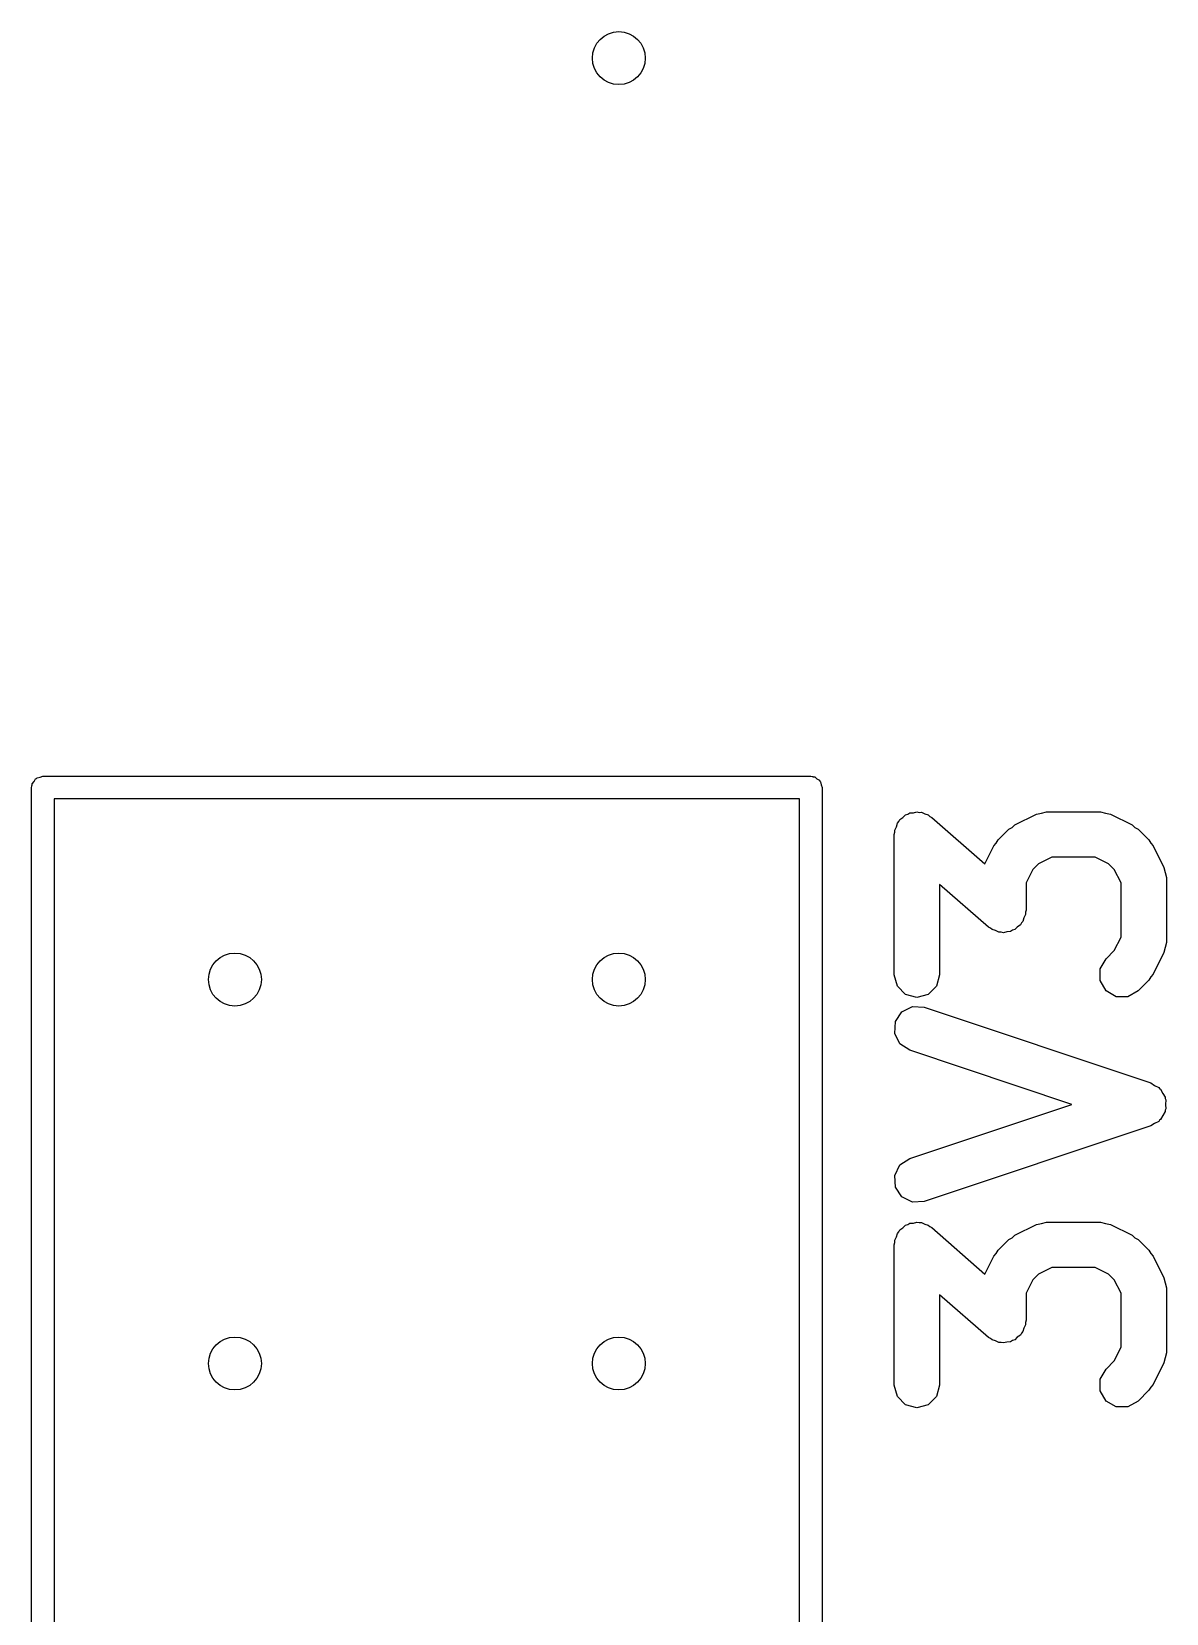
# Model space of a CAD drawing. Extents: x 6.24 to 8.54, y -5.54 to -4.04.
# Drawn here: x 6.237 to 6.5326, y -4.5951 to -4.1831 of the extents above; entities that cross this region are included whole.
import ezdxf

# ---------------------------------------------------------------- set-up
doc = ezdxf.new("R2010")
doc.units = 0
doc.header["$MEASUREMENT"] = 0
doc.layers.add('BLACK', color=7, linetype='CONTINUOUS')

msp = doc.modelspace()

# ---------------------------------------------------------------- linework, layer by layer
at = {"layer": 'BLACK', "linetype": 'CONTINUOUS'}
for p, q in [((6.23716, -4.37937), (6.23723, -4.37899)), ((6.23723, -4.37899), (6.23772, -4.3784)), ((6.23772, -4.3784), (6.2381, -4.37774)), ((6.2381, -4.37774), (6.23835, -4.37765)), ((6.23835, -4.37765), (6.23852, -4.37744)), ((6.23852, -4.37744), (6.23928, -4.37731)), ((6.23928, -4.37731), (6.24, -4.37705)), ((6.24, -4.37705), (6.44, -4.37705)), ((6.44, -4.37705), (6.44038, -4.37711)), ((6.44038, -4.37711), (6.44051, -4.37709)), ((6.44051, -4.37709), (6.44063, -4.37716)), ((6.44063, -4.37716), (6.44101, -4.37723)), ((6.44101, -4.37723), (6.4416, -4.37772)), ((6.4416, -4.37772), (6.44226, -4.3781)), ((6.44226, -4.3781), (6.44235, -4.37835)), ((6.44235, -4.37835), (6.44256, -4.37852)), ((6.44256, -4.37852), (6.44269, -4.37928)), ((6.23705, -4.38), (6.23711, -4.37962)), ((6.23705, -4.68), (6.23705, -4.38)), ((6.23709, -4.37949), (6.23716, -4.37937)), ((6.23711, -4.37962), (6.23709, -4.37949)), ((6.24295, -4.38295), (6.24295, -4.67705)), ((6.43705, -4.38295), (6.24295, -4.38295)), ((6.43705, -4.67705), (6.43705, -4.38295)), ((6.44269, -4.37928), (6.44295, -4.38)), ((6.44295, -4.38), (6.44295, -4.68)), ((6.46401, -4.38778), (6.4647, -4.38709)), ((6.4647, -4.38709), (6.46526, -4.38694)), ((6.46526, -4.38694), (6.46575, -4.38661)), ((6.46575, -4.38661), (6.46671, -4.38655)), ((6.46671, -4.38655), (6.46765, -4.3863)), ((6.46765, -4.3863), (6.46821, -4.38645)), ((6.46821, -4.38645), (6.4688, -4.38641)), ((6.4688, -4.38641), (6.46967, -4.38684)), ((6.46967, -4.38684), (6.4706, -4.38709)), ((6.4706, -4.38709), (6.47102, -4.3875)), ((6.49313, -4.38973), (6.49876, -4.38692)), ((6.49876, -4.38692), (6.50009, -4.38665)), ((6.50009, -4.38665), (6.5014, -4.3863)), ((6.5014, -4.3863), (6.51546, -4.3863)), ((6.51546, -4.3863), (6.51677, -4.38665)), ((6.51677, -4.38665), (6.5181, -4.38692)), ((6.5181, -4.38692), (6.52372, -4.38973)), ((6.46186, -4.39106), (6.46229, -4.39019)), ((6.4619, -4.39164), (6.46186, -4.39106)), ((6.46229, -4.39019), (6.46254, -4.38925)), ((6.46254, -4.38925), (6.46295, -4.38884)), ((6.46295, -4.38884), (6.46321, -4.38832)), ((6.46321, -4.38832), (6.46401, -4.38778)), ((6.47102, -4.3875), (6.47154, -4.38776)), ((6.47154, -4.38776), (6.48535, -4.39984)), ((6.48878, -4.39365), (6.4916, -4.39084)), ((6.4916, -4.39084), (6.49242, -4.39037)), ((6.49242, -4.39037), (6.49313, -4.38973)), ((6.52372, -4.38973), (6.52443, -4.39037)), ((6.52443, -4.39037), (6.52526, -4.39084)), ((6.52526, -4.39084), (6.52807, -4.39365)), ((6.46175, -4.3922), (6.4619, -4.39164)), ((6.46175, -4.42876), (6.46175, -4.3922)), ((6.48535, -4.39984), (6.48768, -4.39519)), ((6.48768, -4.39519), (6.48831, -4.39448)), ((6.48831, -4.39448), (6.48878, -4.39365)), ((6.52807, -4.39365), (6.52854, -4.39448)), ((6.52854, -4.39448), (6.52918, -4.39519)), ((6.52918, -4.39519), (6.53199, -4.40081)), ((6.50279, -4.39811), (6.49927, -4.39987)), ((6.51406, -4.39811), (6.50279, -4.39811)), ((6.51758, -4.39987), (6.51406, -4.39811)), ((6.49781, -4.40133), (6.49605, -4.40485)), ((6.49927, -4.39987), (6.49781, -4.40133)), ((6.51904, -4.40133), (6.51758, -4.39987)), ((6.5208, -4.40485), (6.51904, -4.40133)), ((6.53199, -4.40081), (6.53226, -4.40214)), ((6.53226, -4.40214), (6.53261, -4.40345)), ((6.53261, -4.40345), (6.53261, -4.42033)), ((6.48626, -4.41633), (6.47356, -4.40522)), ((6.47356, -4.40522), (6.47356, -4.42876)), ((6.49605, -4.40485), (6.49605, -4.41189)), ((6.5208, -4.41893), (6.5208, -4.40485)), ((6.49605, -4.41189), (6.4959, -4.41245)), ((6.49459, -4.41578), (6.49379, -4.41632)), ((6.49485, -4.41526), (6.49459, -4.41578)), ((6.49526, -4.41484), (6.49485, -4.41526)), ((6.49551, -4.41391), (6.49526, -4.41484)), ((6.49594, -4.41304), (6.49551, -4.41391)), ((6.4959, -4.41245), (6.49594, -4.41304)), ((6.48678, -4.41659), (6.48626, -4.41633)), ((6.4872, -4.417), (6.48678, -4.41659)), ((6.48813, -4.41726), (6.4872, -4.417)), ((6.489, -4.41768), (6.48813, -4.41726)), ((6.48958, -4.41764), (6.489, -4.41768)), ((6.49015, -4.4178), (6.48958, -4.41764)), ((6.49108, -4.41754), (6.49015, -4.4178)), ((6.49205, -4.41748), (6.49108, -4.41754)), ((6.49254, -4.41716), (6.49205, -4.41748)), ((6.4931, -4.417), (6.49254, -4.41716)), ((6.49379, -4.41632), (6.4931, -4.417)), ((6.51904, -4.42245), (6.5208, -4.41893)), ((6.53261, -4.42033), (6.53226, -4.42164)), ((6.51691, -4.42459), (6.51904, -4.42245)), ((6.53199, -4.42297), (6.52918, -4.42859)), ((6.53226, -4.42164), (6.53199, -4.42297)), ((6.51538, -4.42723), (6.51691, -4.42459)), ((6.51538, -4.43029), (6.51538, -4.42723)), ((6.52918, -4.42859), (6.52854, -4.4293)), ((6.46254, -4.43172), (6.46175, -4.42876)), ((6.4647, -4.43388), (6.46254, -4.43172)), ((6.47277, -4.43172), (6.4706, -4.43388)), ((6.47356, -4.42876), (6.47277, -4.43172)), ((6.51691, -4.43294), (6.51538, -4.43029)), ((6.52807, -4.43013), (6.52526, -4.43294)), ((6.52854, -4.4293), (6.52807, -4.43013)), ((6.46765, -4.43467), (6.4647, -4.43388)), ((6.4706, -4.43388), (6.46765, -4.43467)), ((6.51955, -4.43447), (6.51691, -4.43294)), ((6.52261, -4.43447), (6.51955, -4.43447)), ((6.52526, -4.43294), (6.52261, -4.43447)), ((6.46187, -4.44401), (6.46205, -4.44096)), ((6.46205, -4.44096), (6.46373, -4.4384)), ((6.46373, -4.4384), (6.46647, -4.43704)), ((6.46647, -4.43704), (6.46952, -4.43722)), ((6.46952, -4.43722), (6.52857, -4.45691)), ((6.46323, -4.44674), (6.46187, -4.44401)), ((6.46578, -4.44843), (6.46323, -4.44674)), ((6.50803, -4.46251), (6.46578, -4.44843)), ((6.52857, -4.45691), (6.52956, -4.45756)), ((6.52956, -4.45756), (6.53062, -4.45809)), ((6.53062, -4.45809), (6.53082, -4.45839)), ((6.53082, -4.45839), (6.53112, -4.45859)), ((6.53112, -4.45859), (6.53165, -4.45965)), ((6.53165, -4.45965), (6.53231, -4.46064)), ((6.53231, -4.46064), (6.53233, -4.461)), ((6.53233, -4.461), (6.53249, -4.46132)), ((6.53249, -4.46132), (6.53242, -4.46251)), ((6.46578, -4.47659), (6.50803, -4.46251)), ((6.53165, -4.46537), (6.53112, -4.46643)), ((6.53231, -4.46438), (6.53165, -4.46537)), ((6.53233, -4.46402), (6.53231, -4.46438)), ((6.53249, -4.46369), (6.53233, -4.46402)), ((6.53242, -4.46251), (6.53249, -4.46369)), ((6.52857, -4.46811), (6.46952, -4.4878)), ((6.52956, -4.46746), (6.52857, -4.46811)), ((6.53062, -4.46693), (6.52956, -4.46746)), ((6.53082, -4.46663), (6.53062, -4.46693)), ((6.53112, -4.46643), (6.53082, -4.46663)), ((6.46323, -4.47828), (6.46578, -4.47659)), ((6.46187, -4.48101), (6.46323, -4.47828)), ((6.46205, -4.48406), (6.46187, -4.48101)), ((6.46373, -4.48661), (6.46205, -4.48406)), ((6.46647, -4.48798), (6.46373, -4.48661)), ((6.46952, -4.4878), (6.46647, -4.48798)), ((6.46401, -4.49464), (6.4647, -4.49395)), ((6.4647, -4.49395), (6.46526, -4.4938)), ((6.46526, -4.4938), (6.46575, -4.49348)), ((6.46575, -4.49348), (6.46671, -4.49341)), ((6.46671, -4.49341), (6.46765, -4.49316)), ((6.46765, -4.49316), (6.46821, -4.49331)), ((6.46821, -4.49331), (6.4688, -4.49327)), ((6.4688, -4.49327), (6.46967, -4.4937)), ((6.46967, -4.4937), (6.4706, -4.49395)), ((6.4706, -4.49395), (6.47102, -4.49436)), ((6.47102, -4.49436), (6.47154, -4.49462)), ((6.49313, -4.4966), (6.49876, -4.49378)), ((6.49876, -4.49378), (6.50009, -4.49351)), ((6.50009, -4.49351), (6.5014, -4.49316)), ((6.5014, -4.49316), (6.51546, -4.49316)), ((6.51546, -4.49316), (6.51677, -4.49351)), ((6.51677, -4.49351), (6.5181, -4.49378)), ((6.5181, -4.49378), (6.52372, -4.4966)), ((6.46175, -4.49907), (6.4619, -4.4985)), ((6.46186, -4.49792), (6.46229, -4.49705)), ((6.4619, -4.4985), (6.46186, -4.49792)), ((6.46229, -4.49705), (6.46254, -4.49611)), ((6.46254, -4.49611), (6.46295, -4.4957)), ((6.46295, -4.4957), (6.46321, -4.49518)), ((6.46321, -4.49518), (6.46401, -4.49464)), ((6.47154, -4.49462), (6.48535, -4.50671)), ((6.48878, -4.50051), (6.4916, -4.4977)), ((6.4916, -4.4977), (6.49242, -4.49723)), ((6.49242, -4.49723), (6.49313, -4.4966)), ((6.52372, -4.4966), (6.52443, -4.49723)), ((6.52443, -4.49723), (6.52526, -4.4977)), ((6.52526, -4.4977), (6.52807, -4.50051)), ((6.46175, -4.53562), (6.46175, -4.49907)), ((6.48535, -4.50671), (6.48768, -4.50205)), ((6.48768, -4.50205), (6.48831, -4.50134)), ((6.48831, -4.50134), (6.48878, -4.50051)), ((6.52807, -4.50051), (6.52854, -4.50134)), ((6.52854, -4.50134), (6.52918, -4.50205)), ((6.52918, -4.50205), (6.53199, -4.50767)), ((6.49927, -4.50673), (6.49781, -4.50819)), ((6.50279, -4.50497), (6.49927, -4.50673)), ((6.51406, -4.50497), (6.50279, -4.50497)), ((6.51758, -4.50673), (6.51406, -4.50497)), ((6.51904, -4.50819), (6.51758, -4.50673)), ((6.49781, -4.50819), (6.49605, -4.51171)), ((6.5208, -4.51171), (6.51904, -4.50819)), ((6.53199, -4.50767), (6.53226, -4.509)), ((6.53226, -4.509), (6.53261, -4.51031)), ((6.53261, -4.51031), (6.53261, -4.52719)), ((6.48626, -4.5232), (6.47356, -4.51208)), ((6.47356, -4.51208), (6.47356, -4.53562)), ((6.49605, -4.51171), (6.49605, -4.51875)), ((6.5208, -4.52579), (6.5208, -4.51171)), ((6.49605, -4.51875), (6.4959, -4.51931)), ((6.48678, -4.52345), (6.48626, -4.5232)), ((6.49379, -4.52318), (6.4931, -4.52387)), ((6.49459, -4.52264), (6.49379, -4.52318)), ((6.49485, -4.52212), (6.49459, -4.52264)), ((6.49526, -4.5217), (6.49485, -4.52212)), ((6.49551, -4.52077), (6.49526, -4.5217)), ((6.49594, -4.5199), (6.49551, -4.52077)), ((6.4959, -4.51931), (6.49594, -4.5199)), ((6.4872, -4.52387), (6.48678, -4.52345)), ((6.48813, -4.52412), (6.4872, -4.52387)), ((6.489, -4.52454), (6.48813, -4.52412)), ((6.48958, -4.52451), (6.489, -4.52454)), ((6.49015, -4.52466), (6.48958, -4.52451)), ((6.49108, -4.52441), (6.49015, -4.52466)), ((6.49205, -4.52434), (6.49108, -4.52441)), ((6.49254, -4.52402), (6.49205, -4.52434)), ((6.4931, -4.52387), (6.49254, -4.52402)), ((6.51904, -4.52931), (6.5208, -4.52579)), ((6.53261, -4.52719), (6.53226, -4.5285)), ((6.51538, -4.5341), (6.51691, -4.53145)), ((6.51691, -4.53145), (6.51904, -4.52931)), ((6.53199, -4.52983), (6.52918, -4.53545)), ((6.53226, -4.5285), (6.53199, -4.52983)), ((6.46254, -4.53858), (6.46175, -4.53562)), ((6.47356, -4.53562), (6.47277, -4.53858)), ((6.51538, -4.53715), (6.51538, -4.5341)), ((6.52918, -4.53545), (6.52854, -4.53616)), ((6.4647, -4.54074), (6.46254, -4.53858)), ((6.47277, -4.53858), (6.4706, -4.54074)), ((6.51691, -4.5398), (6.51538, -4.53715)), ((6.51955, -4.54133), (6.51691, -4.5398)), ((6.52526, -4.5398), (6.52261, -4.54133)), ((6.52807, -4.53699), (6.52526, -4.5398)), ((6.52854, -4.53616), (6.52807, -4.53699)), ((6.46765, -4.54153), (6.4647, -4.54074)), ((6.4706, -4.54074), (6.46765, -4.54153)), ((6.52261, -4.54133), (6.51955, -4.54133))]:
    msp.add_line(p, q, dxfattribs=at)
at = {"layer": 'BLACK'}
for centre in [(6.39, -4.19), (6.29, -4.43), (6.39, -4.43), (6.29, -4.53), (6.39, -4.53)]:
    msp.add_circle(centre, 0.00689, dxfattribs=at)

doc.saveas('drawing.dxf')
